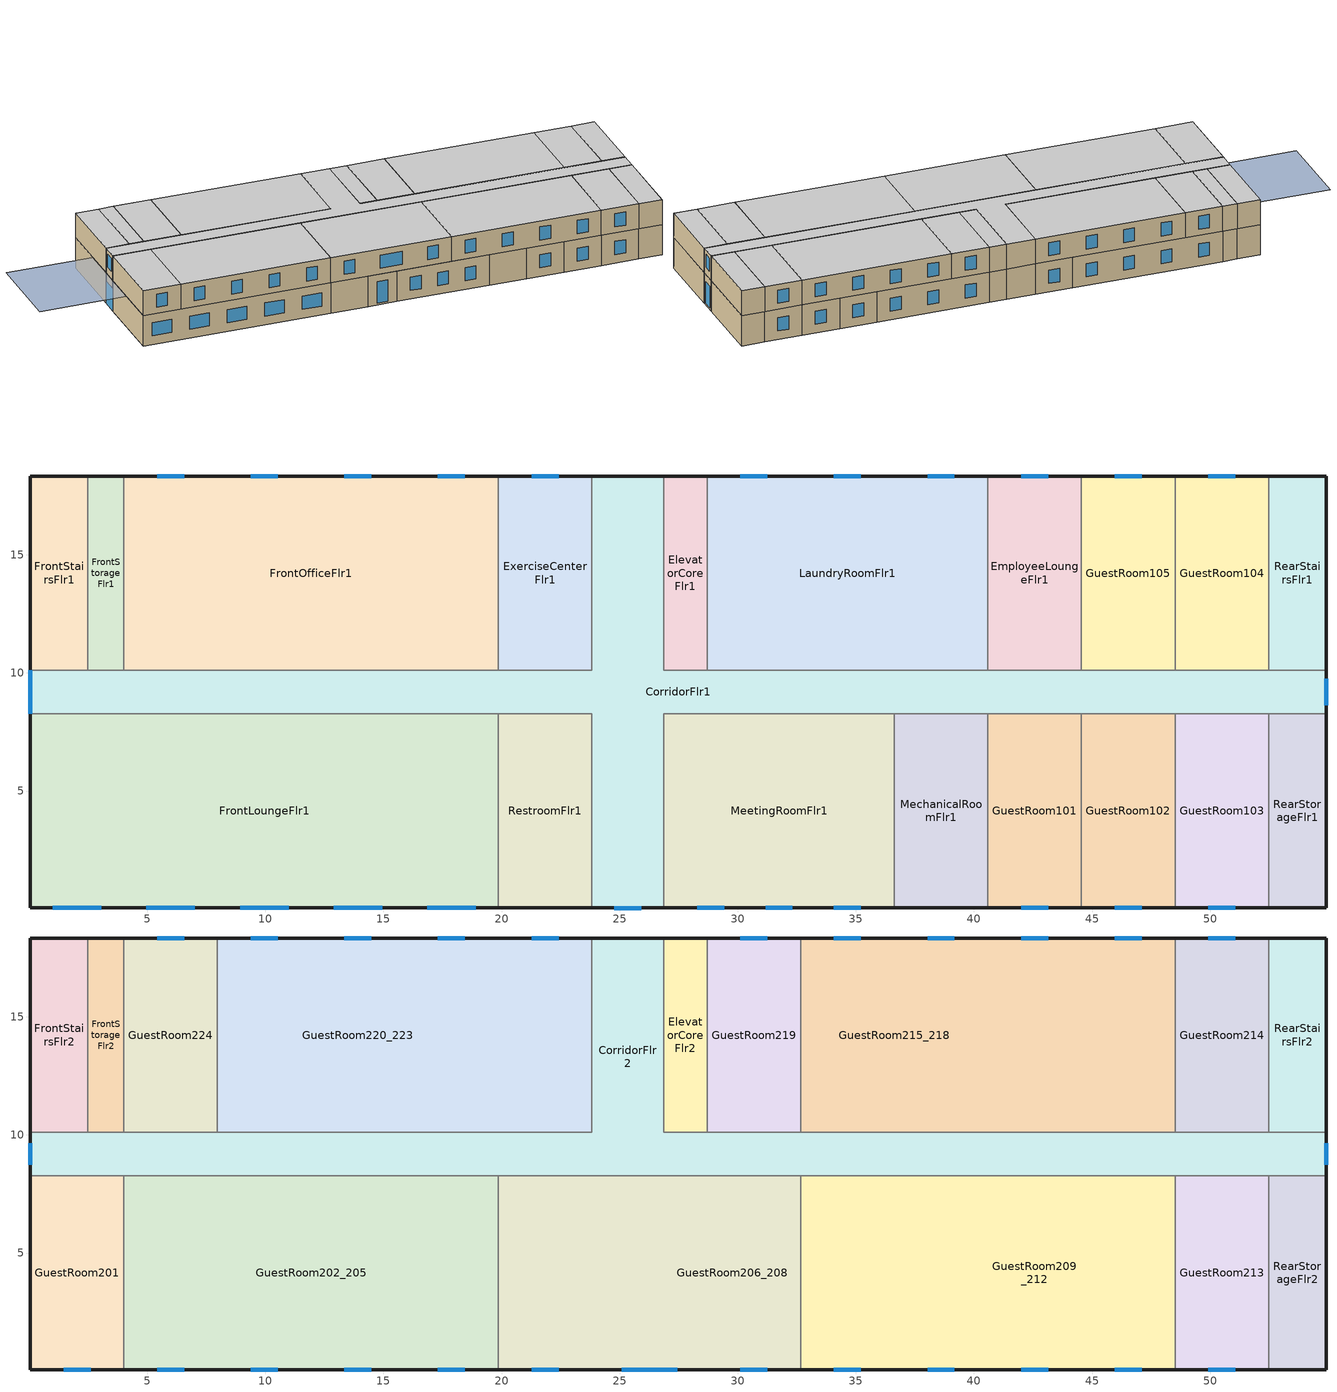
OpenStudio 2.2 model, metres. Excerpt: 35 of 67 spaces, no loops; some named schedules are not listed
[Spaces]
GuestRoom105
 floor ground: 48.51,18.34 48.51,10.11 44.55,10.11 44.55,18.34 z0
 wall outside: 48.51,18.34 44.55,18.34 z0:3.35
 wall to GuestRoom104: 48.51,10.11 48.51,18.34 z0:3.35
 wall to EmployeeLoungeFlr1: 44.55,18.34 44.55,10.11 z0:3.35
 wall to CorridorFlr1: 44.55,10.11 48.51,10.11 z0:3.35
 window: 47.1,18.34 45.96,18.34 z0.95:2.4
CorridorFlr1
 floor ground: 26.87,18.34 26.87,10.11 54.91,10.11 54.91,8.28 26.87,8.28 26.87,0.05 23.82,0.05 23.82,8.28 0.05,8.28 0.05,10.11 23.82,10.11 23.82,18.34 z0
 wall outside: 23.82,0.05 26.87,0.05 / 26.87,18.34 23.82,18.34 / 54.91,8.28 54.91,10.11 / 0.05,10.11 0.05,8.28 z0:3.35
 wall to RestroomFlr1: 19.86,8.28 23.82,8.28 23.82,0.05 z0:3.35
 wall to GuestRoom103: 48.51,8.28 52.47,8.28 z0:3.35
 wall to GuestRoom101: 40.59,8.28 44.55,8.28 z0:3.35
 wall to RearStorageFlr1: 52.47,8.28 54.91,8.28 z0:3.35
 wall to GuestRoom102: 44.55,8.28 48.51,8.28 z0:3.35
 wall to ExerciseCenterFlr1: 23.82,18.34 23.82,10.11 19.86,10.11 z0:3.35
 wall to EmployeeLoungeFlr1: 44.55,10.11 40.59,10.11 z0:3.35
 wall to FrontLoungeFlr1: 0.05,8.28 19.86,8.28 z0:3.35
 wall to ElevatorCoreFlr1: 28.7,10.11 26.87,10.11 26.87,18.34 z0:3.35
 wall to FrontStairsFlr1: 2.49,10.11 0.05,10.11 z0:3.35
 wall to LaundryRoomFlr1: 40.59,10.11 28.7,10.11 z0:3.35
 wall to FrontOfficeFlr1: 19.86,10.11 4.01,10.11 z0:3.35
 wall to MechanicalRoomFlr1: 36.62,8.28 40.59,8.28 z0:3.35
 wall to MeetingRoomFlr1: 26.87,0.05 26.87,8.28 36.62,8.28 z0:3.35
 wall to FrontStorageFlr1: 4.01,10.11 2.49,10.11 z0:3.35
 wall to RearStairsFlr1: 54.91,10.11 52.47,10.11 z0:3.35
 wall to GuestRoom104: 52.47,10.11 48.51,10.11 z0:3.35
 window: 54.91,8.62 54.91,9.76 / 24.78,0.05 25.92,0.05 z0.19:2.55; 0.05,10.11 0.05,8.28 z0:2.44
MeetingRoomFlr1
 floor ground: 36.62,8.28 36.62,0.05 26.87,0.05 26.87,8.28 z0
 wall outside: 26.87,0.05 36.62,0.05 z0:3.35
 wall to MechanicalRoomFlr1: 36.62,0.05 36.62,8.28 z0:3.35
 window: 34.07,0.05 35.21,0.05 / 28.28,0.05 29.42,0.05 / 31.18,0.05 32.32,0.05 z0.95:2.4
GuestRoom102
 floor ground: 48.51,8.28 48.51,0.05 44.55,0.05 44.55,8.28 z0
 wall outside: 44.55,0.05 48.51,0.05 z0:3.35
 wall to GuestRoom103: 48.51,0.05 48.51,8.28 z0:3.35
 wall to GuestRoom101: 44.55,8.28 44.55,0.05 z0:3.35
 window: 45.96,0.05 47.1,0.05 z0.95:2.4
RearStorageFlr1
 floor ground: 54.91,8.28 54.91,0.05 52.47,0.05 52.47,8.28 z0
 wall outside: 52.47,0.05 54.91,0.05 54.91,8.28 z0:3.35
 wall to GuestRoom103: 52.47,8.28 52.47,0.05 z0:3.35
FrontOfficeFlr1
 floor ground: 19.86,18.34 19.86,10.11 4.01,10.11 4.01,18.34 z0
 wall outside: 19.86,18.34 4.01,18.34 z0:3.35
 wall to ExerciseCenterFlr1: 19.86,10.11 19.86,18.34 z0:3.35
 wall to FrontStorageFlr1: 4.01,18.34 4.01,10.11 z0:3.35
 window: 6.56,18.34 5.42,18.34 / 10.52,18.34 9.39,18.34 / 14.49,18.34 13.35,18.34 / 18.45,18.34 17.31,18.34 z0.95:2.4
FrontLoungeFlr1
 floor ground: 19.86,8.28 19.86,0.05 0.05,0.05 0.05,8.28 z0
 wall outside: 0.05,8.28 0.05,0.05 19.86,0.05 z0:3.35
 wall to RestroomFlr1: 19.86,0.05 19.86,8.28 z0:3.35
 window: 8.93,0.05 10.98,0.05 / 1,0.05 3.06,0.05 / 16.85,0.05 18.91,0.05 / 4.97,0.05 7.02,0.05 / 12.89,0.05 14.94,0.05 z0.95:2.4
ExerciseCenterFlr1
 floor ground: 23.82,18.34 23.82,10.11 19.86,10.11 19.86,18.34 z0
 wall outside: 23.82,18.34 19.86,18.34 z0:3.35
 window: 22.41,18.34 21.27,18.34 z0.95:2.4
EmployeeLoungeFlr1
 floor ground: 44.55,18.34 44.55,10.11 40.59,10.11 40.59,18.34 z0
 wall outside: 44.55,18.34 40.59,18.34 z0:3.35
 wall to LaundryRoomFlr1: 40.59,18.34 40.59,10.11 z0:3.35
 window: 43.14,18.34 42,18.34 z0.95:2.4
GuestRoom103
 floor ground: 52.47,8.28 52.47,0.05 48.51,0.05 48.51,8.28 z0
 wall outside: 48.51,0.05 52.47,0.05 z0:3.35
 window: 49.92,0.05 51.06,0.05 z0.95:2.4
GuestRoom104
 floor ground: 52.47,18.34 52.47,10.11 48.51,10.11 48.51,18.34 z0
 wall outside: 52.47,18.34 48.51,18.34 z0:3.35
 wall to RearStairsFlr1: 52.47,10.11 52.47,18.34 z0:3.35
 window: 51.06,18.34 49.92,18.34 z0.95:2.4
RearStairsFlr1
 floor ground: 54.91,18.34 54.91,10.11 52.47,10.11 52.47,18.34 z0
 wall outside: 54.91,10.11 54.91,18.34 52.47,18.34 z0:3.35
RestroomFlr1
 floor ground: 23.82,8.28 23.82,0.05 19.86,0.05 19.86,8.28 z0
 wall outside: 19.86,0.05 23.82,0.05 z0:3.35
GuestRoom101
 floor ground: 44.55,8.28 44.55,0.05 40.59,0.05 40.59,8.28 z0
 wall outside: 40.59,0.05 44.55,0.05 z0:3.35
 wall to MechanicalRoomFlr1: 40.59,8.28 40.59,0.05 z0:3.35
 window: 42,0.05 43.14,0.05 z0.95:2.4
MechanicalRoomFlr1
 floor ground: 40.59,8.28 40.59,0.05 36.62,0.05 36.62,8.28 z0
 wall outside: 36.62,0.05 40.59,0.05 z0:3.35
FrontStairsFlr1
 floor ground: 2.49,18.34 2.49,10.11 0.05,10.11 0.05,18.34 z0
 wall outside: 2.49,18.34 0.05,18.34 0.05,10.11 z0:3.35
 wall to FrontStorageFlr1: 2.49,10.11 2.49,18.34 z0:3.35
FrontStorageFlr1
 floor ground: 4.01,18.34 4.01,10.11 2.49,10.11 2.49,18.34 z0
 wall outside: 4.01,18.34 2.49,18.34 z0:3.35
LaundryRoomFlr1
 floor ground: 40.59,18.34 40.59,10.11 28.7,10.11 28.7,18.34 z0
 wall outside: 40.59,18.34 28.7,18.34 z0:3.35
 wall to ElevatorCoreFlr1: 28.7,18.34 28.7,10.11 z0:3.35
 window: 31.25,18.34 30.11,18.34 / 35.21,18.34 34.07,18.34 / 39.18,18.34 38.04,18.34 z0.95:2.4
ElevatorCoreFlr1
 floor ground: 28.7,18.34 28.7,10.11 26.87,10.11 26.87,18.34 z0
 wall outside: 28.7,18.34 26.87,18.34 z0:3.35
GuestRoom213
 floor to GuestRoom103: 52.47,8.28 52.47,0.05 48.51,0.05 48.51,8.28 z3.35
 wall outside: 48.51,0.05 52.47,0.05 z3.35:6.1
 wall to CorridorFlr2: 52.47,8.28 48.51,8.28 z3.35:6.1
 wall to GuestRoom209_212: 48.51,8.28 48.51,0.05 z3.35:6.1
 wall to RearStorageFlr2: 52.47,0.05 52.47,8.28 z3.35:6.1
 window: 49.92,0.05 51.06,0.05 z4:5.45
 ceiling to GuestRoom313: 52.47,0.05 52.47,8.28 48.51,8.28 48.51,0.05 z6.1
GuestRoom209_212
 floor to GuestRoom101: 44.55,8.28 44.55,0.05 40.59,0.05 40.59,8.28 z3.35
 floor to MeetingRoomFlr1: 36.62,8.28 36.62,0.05 32.66,0.05 32.66,8.28 z3.35
 floor to GuestRoom102: 48.51,8.28 48.51,0.05 44.55,0.05 44.55,8.28 z3.35
 floor to MechanicalRoomFlr1: 40.59,8.28 40.59,0.05 36.62,0.05 36.62,8.28 z3.35
 wall outside: 32.66,0.05 48.51,0.05 z3.35:6.1
 wall to CorridorFlr2: 48.51,8.28 32.66,8.28 z3.35:6.1
 wall to GuestRoom206_208: 32.66,8.28 32.66,0.05 z3.35:6.1
 window: 38.04,0.05 39.18,0.05 / 42,0.05 43.14,0.05 / 34.07,0.05 35.21,0.05 / 45.96,0.05 47.1,0.05 z4:5.45
 ceiling to GuestRoom309_312: 48.51,0.05 48.51,8.28 32.66,8.28 32.66,0.05 z6.1
CorridorFlr2
 floor to CorridorFlr1: 26.87,18.34 26.87,10.11 54.91,10.11 54.91,8.28 0.05,8.28 0.05,10.11 23.82,10.11 23.82,18.34 z3.35
 wall outside: 54.91,8.28 54.91,10.11 / 0.05,10.11 0.05,8.28 / 26.87,18.34 23.82,18.34 z3.35:6.1
 wall to GuestRoom219: 32.66,10.11 28.7,10.11 z3.35:6.1
 wall to GuestRoom214: 52.47,10.11 48.51,10.11 z3.35:6.1
 wall to RearStairsFlr2: 54.91,10.11 52.47,10.11 z3.35:6.1
 wall to GuestRoom206_208: 19.86,8.28 32.66,8.28 z3.35:6.1
 wall to GuestRoom215_218: 48.51,10.11 32.66,10.11 z3.35:6.1
 wall to GuestRoom201: 0.05,8.28 4.01,8.28 z3.35:6.1
 wall to FrontStairsFlr2: 2.49,10.11 0.05,10.11 z3.35:6.1
 wall to RearStorageFlr2: 52.47,8.28 54.91,8.28 z3.35:6.1
 wall to GuestRoom202_205: 4.01,8.28 19.86,8.28 z3.35:6.1
 wall to ElevatorCoreFlr2: 28.7,10.11 26.87,10.11 26.87,18.34 z3.35:6.1
 wall to GuestRoom220_223: 23.82,18.34 23.82,10.11 7.97,10.11 z3.35:6.1
 wall to GuestRoom224: 7.97,10.11 4.01,10.11 z3.35:6.1
 wall to FrontStorageFlr2: 4.01,10.11 2.49,10.11 z3.35:6.1
 window: 0.05,9.66 0.05,8.73 / 54.91,8.73 54.91,9.66 z4.19:5.61
 ceiling to CorridorFlr3: 54.91,8.28 54.91,10.11 26.87,10.11 26.87,18.34 23.82,18.34 23.82,10.11 0.05,10.11 0.05,8.28 z6.1
GuestRoom206_208
 floor to MeetingRoomFlr1: 32.66,8.28 32.66,0.05 26.87,0.05 26.87,8.28 z3.35
 floor to CorridorFlr1: 26.87,8.28 26.87,0.05 23.82,0.05 23.82,8.28 z3.35
 floor to RestroomFlr1: 23.82,8.28 23.82,0.05 19.86,0.05 19.86,8.28 z3.35
 wall outside: 19.86,0.05 32.66,0.05 z3.35:6.1
 wall to GuestRoom202_205: 19.86,8.28 19.86,0.05 z3.35:6.1
 window: 25.08,0.05 27.44,0.05 / 30.11,0.05 31.25,0.05 / 21.27,0.05 22.41,0.05 z4:5.45
 ceiling to GuestRoom306_308: 32.66,0.05 32.66,8.28 19.86,8.28 19.86,0.05 z6.1
FrontStorageFlr2
 floor to FrontStorageFlr1: 4.01,18.34 4.01,10.11 2.49,10.11 2.49,18.34 z3.35
 wall outside: 4.01,18.34 2.49,18.34 z3.35:6.1
 wall to GuestRoom224: 4.01,10.11 4.01,18.34 z3.35:6.1
 wall to FrontStairsFlr2: 2.49,18.34 2.49,10.11 z3.35:6.1
 ceiling to FrontStorageFlr3: 4.01,10.11 4.01,18.34 2.49,18.34 2.49,10.11 z6.1
RearStorageFlr2
 floor to RearStorageFlr1: 54.91,8.28 54.91,0.05 52.47,0.05 52.47,8.28 z3.35
 wall outside: 52.47,0.05 54.91,0.05 54.91,8.28 z3.35:6.1
 ceiling to RearStorageFlr3: 54.91,0.05 54.91,8.28 52.47,8.28 52.47,0.05 z6.1
GuestRoom201
 floor to FrontLoungeFlr1: 4.01,8.28 4.01,0.05 0.05,0.05 0.05,8.28 z3.35
 wall outside: 0.05,8.28 0.05,0.05 4.01,0.05 z3.35:6.1
 wall to GuestRoom202_205: 4.01,0.05 4.01,8.28 z3.35:6.1
 window: 1.46,0.05 2.6,0.05 z4:5.45
 ceiling to GuestRoom301: 4.01,0.05 4.01,8.28 0.05,8.28 0.05,0.05 z6.1
GuestRoom202_205
 floor to FrontLoungeFlr1: 19.86,8.28 19.86,0.05 4.01,0.05 4.01,8.28 z3.35
 wall outside: 4.01,0.05 19.86,0.05 z3.35:6.1
 window: 17.31,0.05 18.45,0.05 / 9.39,0.05 10.52,0.05 / 5.42,0.05 6.56,0.05 / 13.35,0.05 14.49,0.05 z4:5.45
 ceiling to GuestRoom302_305: 19.86,0.05 19.86,8.28 4.01,8.28 4.01,0.05 z6.1
GuestRoom220_223
 floor to FrontOfficeFlr1: 19.86,18.34 19.86,10.11 7.97,10.11 7.97,18.34 z3.35
 floor to ExerciseCenterFlr1: 23.82,18.34 23.82,10.11 19.86,10.11 19.86,18.34 z3.35
 wall outside: 23.82,18.34 7.97,18.34 z3.35:6.1
 wall to GuestRoom224: 7.97,18.34 7.97,10.11 z3.35:6.1
 window: 14.49,18.34 13.35,18.34 / 10.52,18.34 9.39,18.34 / 18.45,18.34 17.31,18.34 / 22.41,18.34 21.27,18.34 z4:5.45
 ceiling to GuestRoom320_323: 23.82,10.11 23.82,18.34 7.97,18.34 7.97,10.11 z6.1
FrontStairsFlr2
 floor to FrontStairsFlr1: 2.49,18.34 2.49,10.11 0.05,10.11 0.05,18.34 z3.35
 wall outside: 2.49,18.34 0.05,18.34 0.05,10.11 z3.35:6.1
 ceiling to FrontStairsFlr3: 2.49,10.11 2.49,18.34 0.05,18.34 0.05,10.11 z6.1
GuestRoom219
 floor to LaundryRoomFlr1: 32.66,18.34 32.66,10.11 28.7,10.11 28.7,18.34 z3.35
 wall outside: 32.66,18.34 28.7,18.34 z3.35:6.1
 wall to GuestRoom215_218: 32.66,10.11 32.66,18.34 z3.35:6.1
 wall to ElevatorCoreFlr2: 28.7,18.34 28.7,10.11 z3.35:6.1
 window: 31.25,18.34 30.11,18.34 z4:5.45
 ceiling to GuestRoom319: 32.66,10.11 32.66,18.34 28.7,18.34 28.7,10.11 z6.1
ElevatorCoreFlr2
 floor to ElevatorCoreFlr1: 28.7,18.34 28.7,10.11 26.87,10.11 26.87,18.34 z3.35
 wall outside: 28.7,18.34 26.87,18.34 z3.35:6.1
 ceiling to ElevatorCoreFlr3: 28.7,10.11 28.7,18.34 26.87,18.34 26.87,10.11 z6.1
RearStairsFlr2
 floor to RearStairsFlr1: 54.91,18.34 54.91,10.11 52.47,10.11 52.47,18.34 z3.35
 wall outside: 54.91,10.11 54.91,18.34 52.47,18.34 z3.35:6.1
 wall to GuestRoom214: 52.47,18.34 52.47,10.11 z3.35:6.1
 ceiling to RearStairsFlr3: 54.91,10.11 54.91,18.34 52.47,18.34 52.47,10.11 z6.1
GuestRoom224
 floor to FrontOfficeFlr1: 7.97,18.34 7.97,10.11 4.01,10.11 4.01,18.34 z3.35
 wall outside: 7.97,18.34 4.01,18.34 z3.35:6.1
 window: 6.56,18.34 5.42,18.34 z4:5.45
 ceiling to GuestRoom324: 7.97,10.11 7.97,18.34 4.01,18.34 4.01,10.11 z6.1
GuestRoom215_218
 floor to EmployeeLoungeFlr1: 44.55,18.34 44.55,10.11 40.59,10.11 40.59,18.34 z3.35
 floor to GuestRoom105: 48.51,18.34 48.51,10.11 44.55,10.11 44.55,18.34 z3.35
 floor to LaundryRoomFlr1: 40.59,18.34 40.59,10.11 32.66,10.11 32.66,18.34 z3.35
 wall outside: 48.51,18.34 32.66,18.34 z3.35:6.1
 wall to GuestRoom214: 48.51,10.11 48.51,18.34 z3.35:6.1
 window: 47.1,18.34 45.96,18.34 / 35.21,18.34 34.07,18.34 / 43.14,18.34 42,18.34 / 39.18,18.34 38.04,18.34 z4:5.45
 ceiling to GuestRoom315_318: 48.51,10.11 48.51,18.34 32.66,18.34 32.66,10.11 z6.1
GuestRoom214
 floor to GuestRoom104: 52.47,18.34 52.47,10.11 48.51,10.11 48.51,18.34 z3.35
 wall outside: 52.47,18.34 48.51,18.34 z3.35:6.1
 window: 51.06,18.34 49.92,18.34 z4:5.45
 ceiling to GuestRoom314: 52.47,10.11 52.47,18.34 48.51,18.34 48.51,10.11 z6.1
shading: 0,4.57 0,13.72 -9.14,13.72 -9.14,4.57 z3.35
[Site]
Miami Intl Ap_FL_USA: Latitude {deg}=25.82; Longitude {deg}=-80.3; Time Zone {hr}=-5; Elevation {m}=11; Terrain=Suburbs
[Building]
-SmallHotel-ASHRAE 169-2006-1A created: 2017-11-09 21:53:31 +0000: North Axis {deg}=90; Default Construction Set=90.1-2007 - SmHotel - ASHRAE 169-2006-1A; Standards Number of Stories=4; Standards Number of Above Ground Stories=0; Standards Building Type=SmallHotel
[Site:WaterMainsTemperature]
Calculation Method=Correlation; Annual Average Outdoor Air Temperature {C}=24.4917; Maximum Difference In Monthly Average Outdoor Air Temperatures {deltaC}=8.7
[SizingPeriod:DesignDay] Barometric Pressure {Pa}=101193; Sky Clearness=0; Rain Indicator=0; Snow Indicator=0; Day of Month=21; Daylight Saving Time Indicator=0; Humidity Indicating Type=Wetbulb; Dry-Bulb Temperature Range Modifier Type=DefaultMultipliers
Name | Maximum Dry-Bulb Temperature {C} | Daily Dry-Bulb Temperature Range {deltaC} | Humidity Indicating Conditions at Maximum Dry-Bulb | Wind Speed {m/s} | Wind Direction {deg} | Month | Day Type | Solar Model Indicator | ASHRAE Taub | ASHRAE Taud
Miami Intl Ap Ann Clg .4% Condns DB=>MWB | 33.2 | 6.7 | 25.3 | 4.5 | 140 | 7 | SummerDesignDay | ASHRAETau | 0.528 | 1.905
Miami Intl Ap Ann Htg 99.6% Condns DB | 8.7 | 0 | 8.7 | 3.8 | 340 | 1 | WinterDesignDay | ASHRAEClearSky
[Site:GroundTemperature:BuildingSurface]
20.94, 20.95, 20.99, 21.07, 21.11, 21.16, 21.19, 21.21, 21.18, 21.14, 21.08, 20.99
[ClimateZones]
Climate Zone Value 1=1A
[Material:NoMass] Thermal Absorptance=0.9; Solar Absorptance=0.7
Name | Roughness | Thermal Resistance {m2-K/W} | Visible Absorptance
CP02 CARPET PAD | VeryRough | 0.21648 | 0.8
Typical Insulation R-0.54; Typical Insulation R-0.54 1 | Smooth | 0.0945033 | 0.7
Typical Carpet Pad | Smooth | 0.21648 | 0.8
Typical Insulation R-5.89; Typical Insulation R-5.89 1 | Smooth | 1.03652 | 0.7
Typical Insulation R-14.76 | Smooth | 2.59864 | 0.7
Typical Insulation R-0.58; Typical Insulation R-0.58 1 | Smooth | 0.101875 | 0.7
Typical Insulation R-19.72 | Smooth | 3.4722 | 0.7
[Material]
Name | Roughness | Thickness {m} | Conductivity {W/m-K} | Density {kg/m3} | Specific Heat {J/kg-K} | Thermal Absorptance | Solar Absorptance | Visible Absorptance
4 in. Normalweight Concrete Floor | MediumRough | 0.1016 | 2.31 | 2322 | 832 | 0.9 | 0.7 | 0.7
25mm Stucco | Smooth | 0.0254 | 0.72 | 1856 | 840 | 0.9 | 0.7 | 0.7
5/8 in. Gypsum Board | MediumSmooth | 0.0159 | 0.16 | 800 | 1090 | 0.9 | 0.7 | 0.7
Roof Membrane - Highly Reflective | VeryRough | 0.0095 | 0.16 | 1121.29 | 1460 | 0.75 | 0.45 | 0.7
Metal Roof Surface; F08 Metal surface | Smooth | 0.0008 | 45.28 | 7824 | 500 | 0.9 | 0.7 | 0.7
1/2 in. Gypsum Board | Smooth | 0.0127 | 0.16 | 800 | 1090 | 0.9 | 0.7 | 0.5
6 in. Normalweight Concrete Floor | MediumRough | 0.1524 | 2.31 | 2322 | 832 | 0.9 | 0.7 | 0.7
8 in. Concrete Block Basement Wall | MediumRough | 0.2032 | 1.326 | 1842 | 912 | 0.9 | 0.7 | 0.7
G05 25mm wood | MediumSmooth | 0.0254 | 0.15 | 608 | 1630 | 0.9 | 0.5 | 0.5
[Construction]
Typical Insulated Exterior Mass Floor R-3.11: Typical Insulation R-0.54, 4 in. Normalweight Concrete Floor, Typical Carpet Pad
Typical Insulated Steel Framed Exterior Wall R-8.06: 25mm Stucco, 5/8 in. Gypsum Board, Typical Insulation R-5.89, 5/8 in. Gypsum Board
Typical IEAD Roof - Highly Reflective R-15.87: Roof Membrane - Highly Reflective, Typical Insulation R-14.76, Metal Roof Surface
int_slab_floor_smallhotel: 4 in. Normalweight Concrete Floor, CP02 CARPET PAD
int_wall_smallhotel: 1/2 in. Gypsum Board, 1/2 in. Gypsum Board
int_slab_ceiling_smallhotel: CP02 CARPET PAD, 4 in. Normalweight Concrete Floor
Typical Insulated Carpeted 6in Slab Floor: 6 in. Normalweight Concrete Floor, Typical Carpet Pad
Typical Insulated Basement Mass Wall: 8 in. Concrete Block Basement Wall
U 1.22 SHGC 0.25 Sgl Elec Ref Colored 6mm: ECREF-1 COLORED 6MM
Typical Insulated Metal Door R-1.43: F08 Metal surface, Typical Insulation R-0.58
Typical Overhead Door: Typical Insulation R-0.54 1
U 1.98 SHGC 0.36 Sgl Ref-B-H Clr 6mm: REF B CLEAR HI 6MM
Typical Interior Window: Clear 3mm
Typical Interior Door; Typical Interior Partition: G05 25mm wood
Typical Insulated Exterior Mass Floor R-3.11 1: Typical Insulation R-0.54 1, 4 in. Normalweight Concrete Floor, Typical Carpet Pad
Typical Insulated Steel Framed Exterior Wall R-8.06 1: 25mm Stucco, 5/8 in. Gypsum Board, Typical Insulation R-5.89 1, 5/8 in. Gypsum Board
Typical IEAD Roof - Highly Reflective R-20.83: Roof Membrane - Highly Reflective, Typical Insulation R-19.72, Metal Roof Surface
U 0.88 SHGC 0.16 Sgl Ref-A-L Clr 6mm: REF A CLEAR LO 6MM
Typical Insulated Metal Door R-1.43 1: F08 Metal surface, Typical Insulation R-0.58 1
U 1.98 SHGC 0.19 Simple Glazing Skylight: U 1.98 SHGC 0.19 Simple Glazing
[DefaultConstructionSet] Interior Partition Construction=Typical Interior Partition
Name | Default Exterior Surface Constructions | Default Interior Surface Constructions | Default Ground Contact Surface Constructions | Default Exterior SubSurface Constructions | Default Interior SubSurface Constructions
90.1-2007 - SmHotel - ASHRAE 169-2006-1A | Default Surface Constructions 1 | Default Surface Constructions 2 | Default Surface Constructions 3 | Default Sub Surface Constructions 1 | Default Sub Surface Constructions 2
90.1-2007 - SmHotel - ASHRAE 169-2006-1A 1 | Default Surface Constructions 4 | Default Surface Constructions 5 | Default Surface Constructions 6 | Default Sub Surface Constructions 3 | Default Sub Surface Constructions 4
[DefaultSurfaceConstructions]
Name | Floor Construction | Wall Construction | Roof Ceiling Construction
Default Surface Constructions 1 | Typical Insulated Exterior Mass Floor R-3.11 | Typical Insulated Steel Framed Exterior Wall R-8.06 | Typical IEAD Roof - Highly Reflective R-15.87
Default Surface Constructions 2; Default Surface Constructions 5 | int_slab_floor_smallhotel | int_wall_smallhotel | int_slab_ceiling_smallhotel
Default Surface Constructions 3; Default Surface Constructions 6 | Typical Insulated Carpeted 6in Slab Floor | Typical Insulated Basement Mass Wall
Default Surface Constructions 4 | Typical Insulated Exterior Mass Floor R-3.11 1 | Typical Insulated Steel Framed Exterior Wall R-8.06 1 | Typical IEAD Roof - Highly Reflective R-20.83
[DefaultSubSurfaceConstructions]
Name | Fixed Window Construction | Operable Window Construction | Door Construction | Overhead Door Construction | Skylight Construction | Tubular Daylight Dome Construction | Tubular Daylight Diffuser Construction
Default Sub Surface Constructions 1 | U 1.22 SHGC 0.25 Sgl Elec Ref Colored 6mm | U 1.22 SHGC 0.25 Sgl Elec Ref Colored 6mm | Typical Insulated Metal Door R-1.43 | Typical Overhead Door | U 1.98 SHGC 0.36 Sgl Ref-B-H Clr 6mm | Typical Interior Window | Typical Interior Window
Default Sub Surface Constructions 2; Default Sub Surface Constructions 4 | Typical Interior Window | Typical Interior Window | Typical Interior Door
Default Sub Surface Constructions 3 | U 0.88 SHGC 0.16 Sgl Ref-A-L Clr 6mm | U 0.88 SHGC 0.16 Sgl Ref-A-L Clr 6mm | Typical Insulated Metal Door R-1.43 1 | Typical Overhead Door | U 1.98 SHGC 0.19 Simple Glazing Skylight | Typical Interior Window | Typical Interior Window
[WindowMaterial:Glazing] Optical Data Type=SpectralAverage; Infrared Transmittance at Normal Incidence=0; Front Side Infrared Hemispherical Emissivity=0.84; Conductivity {W/m-K}=0.9; Dirt Correction Factor for Solar and Visible Transmittance=1; Solar Diffusing=No
Name | Thickness {m} | Solar Transmittance at Normal Incidence | Front Side Solar Reflectance at Normal Incidence | Back Side Solar Reflectance at Normal Incidence | Visible Transmittance at Normal Incidence | Front Side Visible Reflectance at Normal Incidence | Back Side Visible Reflectance at Normal Incidence | Back Side Infrared Hemispherical Emissivity
ECREF-1 COLORED 6MM | 0.006 | 0.099 | 0.219 | 0.219 | 0.155 | 0.073 | 0.073 | 0.84
REF B CLEAR HI 6MM | 0.006 | 0.24 | 0.16 | 0.32 | 0.3 | 0.16 | 0.29 | 0.6
Clear 3mm | 0.003 | 0.837 | 0.075 | 0.075 | 0.898 | 0.081 | 0.081 | 0.84
REF A CLEAR LO 6MM | 0.006 | 0.066 | 0.341 | 0.493 | 0.08 | 0.41 | 0.37 | 0.4
[WindowMaterial:SimpleGlazingSystem]
U 1.98 SHGC 0.19 Simple Glazing: U-Factor {W/m2-K}=0.1; Solar Heat Gain Coefficient=0.19; Visible Transmittance=0.15
[Space]
Name | Space Type | Building Story | Thermal Zone | Default Construction Set
GuestRoom105 | SmallHotel GuestRoom123Occ | BuildingStory1 | GuestRoom105 ZN
CorridorFlr1 | SmallHotel Corridor | BuildingStory1 | CorridorFlr1 ZN
GuestRoom213 | SmallHotel GuestRoom123Occ | BuildingStory2 | GuestRoom213 ZN | 90.1-2007 - SmHotel - ASHRAE 169-2006-1A 1
FrontStorageFlr1 | SmallHotel Storage | BuildingStory1 | FrontStorageFlr1 ZN
GuestRoom209_212 | SmallHotel GuestRoom123Occ | BuildingStory2 | GuestRoom209_212 ZN | 90.1-2007 - SmHotel - ASHRAE 169-2006-1A 1
GuestRoom214 | SmallHotel GuestRoom123Occ | BuildingStory2 | GuestRoom214 ZN | 90.1-2007 - SmHotel - ASHRAE 169-2006-1A 1
ElevatorCoreFlr2 | SmallHotel ElevatorCore | BuildingStory2 | ElevatorCoreFlr2 ZN | 90.1-2007 - SmHotel - ASHRAE 169-2006-1A 1
CorridorFlr2 | SmallHotel Corridor | BuildingStory2 | CorridorFlr2 ZN | 90.1-2007 - SmHotel - ASHRAE 169-2006-1A 1
MeetingRoomFlr1 | SmallHotel Meeting | BuildingStory1 | MeetingRoomFlr1 ZN
GuestRoom206_208 | SmallHotel GuestRoom123Occ | BuildingStory2 | GuestRoom206_208 ZN | 90.1-2007 - SmHotel - ASHRAE 169-2006-1A 1
RearStairsFlr2 | SmallHotel Stair | BuildingStory2 | RearStairsFlr2 ZN | 90.1-2007 - SmHotel - ASHRAE 169-2006-1A 1
FrontStorageFlr2 | SmallHotel Storage | BuildingStory2 | FrontStorageFlr2 ZN | 90.1-2007 - SmHotel - ASHRAE 169-2006-1A 1
RestroomFlr1 | SmallHotel PublicRestroom | BuildingStory1 | RestroomFlr1 ZN
GuestRoom102 | SmallHotel GuestRoom123Vac | BuildingStory1 | GuestRoom102 ZN
GuestRoom219 | SmallHotel GuestRoom123Occ | BuildingStory2 | GuestRoom219 ZN | 90.1-2007 - SmHotel - ASHRAE 169-2006-1A 1
FrontStairsFlr1 | SmallHotel Stair | BuildingStory1 | FrontStairsFlr1 ZN
RearStorageFlr2 | SmallHotel Storage | BuildingStory2 | RearStorageFlr2 ZN | 90.1-2007 - SmHotel - ASHRAE 169-2006-1A 1
RearStorageFlr1 | SmallHotel Storage | BuildingStory1 | RearStorageFlr1 ZN
FrontOfficeFlr1 | SmallHotel Office | BuildingStory1 | FrontOfficeFlr1 ZN
FrontLoungeFlr1 | SmallHotel GuestLounge | BuildingStory1 | FrontLoungeFlr1 ZN
GuestRoom201 | SmallHotel GuestRoom123Vac | BuildingStory2 | GuestRoom201 ZN | 90.1-2007 - SmHotel - ASHRAE 169-2006-1A 1
GuestRoom202_205 | SmallHotel GuestRoom123Occ | BuildingStory2 | GuestRoom202_205 ZN | 90.1-2007 - SmHotel - ASHRAE 169-2006-1A 1
GuestRoom220_223 | SmallHotel GuestRoom123Occ | BuildingStory2 | GuestRoom220_223 ZN | 90.1-2007 - SmHotel - ASHRAE 169-2006-1A 1
ExerciseCenterFlr1 | SmallHotel Exercise | BuildingStory1 | ExerciseCenterFlr1 ZN
GuestRoom224 | SmallHotel GuestRoom123Occ | BuildingStory2 | GuestRoom224 ZN | 90.1-2007 - SmHotel - ASHRAE 169-2006-1A 1
FrontStairsFlr2 | SmallHotel Stair | BuildingStory2 | FrontStairsFlr2 ZN | 90.1-2007 - SmHotel - ASHRAE 169-2006-1A 1
EmployeeLoungeFlr1 | SmallHotel StaffLounge | BuildingStory1 | EmployeeLoungeFlr1 ZN
GuestRoom103 | SmallHotel GuestRoom123Occ | BuildingStory1 | GuestRoom103 ZN
LaundryRoomFlr1 | SmallHotel Laundry | BuildingStory1 | LaundryRoomFlr1 ZN
GuestRoom104 | SmallHotel GuestRoom123Occ | BuildingStory1 | GuestRoom104 ZN
GuestRoom215_218 | SmallHotel GuestRoom123Vac | BuildingStory2 | GuestRoom215_218 ZN | 90.1-2007 - SmHotel - ASHRAE 169-2006-1A 1
ElevatorCoreFlr1 | SmallHotel Elec/MechRoom | BuildingStory1 | ElevatorCoreFlr1 ZN
RearStairsFlr1 | SmallHotel Stair | BuildingStory1 | RearStairsFlr1 ZN
GuestRoom101 | SmallHotel GuestRoom123Vac | BuildingStory1 | GuestRoom101 ZN
MechanicalRoomFlr1 | SmallHotel Mechanical | BuildingStory1 | MechanicalRoomFlr1 ZN
[BuildingStory]
BuildingStory1; BuildingStory2
[SpaceType] Standards Building Type=SmallHotel
Name | Default Schedule Set | Design Specification Outdoor Air Object | Standards Space Type
SmallHotel Corridor | SmallHotel Corridor Schedule Set | SmallHotel Corridor Ventilation | Corridor
SmallHotel Elec/MechRoom | SmallHotel Elec/MechRoom Schedule Set | SmallHotel Elec/MechRoom Ventilation | Elec/MechRoom
SmallHotel ElevatorCore | SmallHotel ElevatorCore Schedule Set | SmallHotel ElevatorCore Ventilation | ElevatorCore
SmallHotel StaffLounge | SmallHotel StaffLounge Schedule Set | SmallHotel StaffLounge Ventilation | StaffLounge
SmallHotel Exercise | SmallHotel Exercise Schedule Set | SmallHotel Exercise Ventilation | Exercise
SmallHotel GuestLounge | SmallHotel GuestLounge Schedule Set | SmallHotel GuestLounge Ventilation | GuestLounge
SmallHotel Office | SmallHotel Office Schedule Set | SmallHotel Office Ventilation | Office
SmallHotel Stair | SmallHotel Stair Schedule Set | SmallHotel Stair Ventilation | Stair
SmallHotel Storage | SmallHotel Storage Schedule Set | SmallHotel Storage Ventilation | Storage
SmallHotel GuestRoom123Occ | SmallHotel GuestRoom123Occ Schedule Set | SmallHotel GuestRoom123Occ Ventilation | GuestRoom123Occ
SmallHotel GuestRoom123Vac | SmallHotel GuestRoom123Vac Schedule Set | SmallHotel GuestRoom123Vac Ventilation | GuestRoom123Vac
SmallHotel Laundry | SmallHotel Laundry Schedule Set | SmallHotel Laundry Ventilation | Laundry
SmallHotel Mechanical | SmallHotel Mechanical Schedule Set | SmallHotel Mechanical Ventilation | Mechanical
SmallHotel Meeting | SmallHotel Meeting Schedule Set | SmallHotel Meeting Ventilation | Meeting
SmallHotel PublicRestroom | SmallHotel PublicRestroom Schedule Set | SmallHotel PublicRestroom Ventilation | PublicRestroom
[Lights:Definition] Design Level Calculation Method=Watts/Area; Fraction Radiant=0.7; Fraction Visible=0.2
Name | Watts per Space Floor Area {W/m2}
SmallHotel Corridor Lights Definition | 5.38196
SmallHotel Exercise Lights Definition; SmallHotel PublicRestroom Lights Definition | 9.68752
SmallHotel GuestLounge Lights Definition; SmallHotel StaffLounge Lights Definition | 12.9167
SmallHotel GuestRoom123Occ Lights Definition; SmallHotel GuestRoom123Vac Lights Definition; SmallHotel Office Lights Definition | 11.8403
SmallHotel Laundry Lights Definition; SmallHotel Stair Lights Definition | 6.45835
SmallHotel Mechanical Lights Definition | 16.1459
SmallHotel Meeting Lights Definition | 13.9931
SmallHotel Storage Lights Definition | 8.61113
[Lights]
Name | Lights Definition | Space or SpaceType
SmallHotel Corridor Lights | SmallHotel Corridor Lights Definition | SmallHotel Corridor
SmallHotel Exercise Lights | SmallHotel Exercise Lights Definition | SmallHotel Exercise
SmallHotel GuestLounge Lights | SmallHotel GuestLounge Lights Definition | SmallHotel GuestLounge
SmallHotel GuestRoom123Occ Lights | SmallHotel GuestRoom123Occ Lights Definition | SmallHotel GuestRoom123Occ
SmallHotel GuestRoom123Vac Lights | SmallHotel GuestRoom123Vac Lights Definition | SmallHotel GuestRoom123Vac
SmallHotel Laundry Lights | SmallHotel Laundry Lights Definition | SmallHotel Laundry
SmallHotel Mechanical Lights | SmallHotel Mechanical Lights Definition | SmallHotel Mechanical
SmallHotel Meeting Lights | SmallHotel Meeting Lights Definition | SmallHotel Meeting
SmallHotel Office Lights | SmallHotel Office Lights Definition | SmallHotel Office
SmallHotel PublicRestroom Lights | SmallHotel PublicRestroom Lights Definition | SmallHotel PublicRestroom
SmallHotel StaffLounge Lights | SmallHotel StaffLounge Lights Definition | SmallHotel StaffLounge
SmallHotel Stair Lights | SmallHotel Stair Lights Definition | SmallHotel Stair
SmallHotel Storage Lights | SmallHotel Storage Lights Definition | SmallHotel Storage
[DesignSpecification:OutdoorAir] Outdoor Air Method=Sum
Name | Outdoor Air Flow per Floor Area {m3/s-m2} | Outdoor Air Flow per Person {m3/s-person} | Outdoor Air Flow Rate {m3/s} | Outdoor Air Flow Air Changes per Hour {1/hr}
SmallHotel Corridor Ventilation; SmallHotel Stair Ventilation | 0.0003048
SmallHotel Elec/MechRoom Ventilation; SmallHotel ElevatorCore Ventilation; SmallHotel Mechanical Ventilation; SmallHotel Storage Ventilation | 0.0006096
SmallHotel Exercise Ventilation | 0.0023307 | 0 | 0 | 0
SmallHotel GuestLounge Ventilation | 0.0014478 | 0 | 0 | 0
SmallHotel GuestRoom123Occ Ventilation; SmallHotel GuestRoom123Vac Ventilation | 0.0003048 | 0.00235974
SmallHotel Laundry Ventilation | 0.0003048 | 0.00353961
SmallHotel Meeting Ventilation | 0.0015748 | 0 | 0 | 0
SmallHotel Office Ventilation | 0.000486156 | 0 | 0 | 0
SmallHotel PublicRestroom Ventilation | 0.0003048 | 0 | 0 | 0
SmallHotel StaffLounge Ventilation | 0.00225857 | 0 | 0 | 0
[DefaultScheduleSet]
Name | Number of People Schedule | People Activity Level Schedule | Lighting Schedule | Electric Equipment Schedule | Infiltration Schedule | Gas Equipment Schedule
SmallHotel Corridor Schedule Set | HotelSmall AlwaysOff | HotelSmall Activity_Sch | HotelSmall BLDG_LIGHT_CORRIDOR_SCH | HotelSmall AlwaysOff | Always On
SmallHotel Elec/MechRoom Schedule Set; SmallHotel ElevatorCore Schedule Set |  |  | HotelSmall AlwaysOff | HotelSmall BLDG_ELEVATORS | Always On
SmallHotel Exercise Schedule Set | HotelSmall ExerciseCenter_Occ_Sch | HotelSmall Activity_Sch | HotelSmall BLDG_LIGHT_EXERCENTER_SCH | HotelSmall ExerciseCenter_Eqp_Sch | HotelSmall CommonArea_Infil_Sch
SmallHotel GuestLounge Schedule Set | HotelSmall Lobby_Occ_Sch | HotelSmall Activity_Sch | HotelSmall BLDG_LIGHT_FRONTLOUNGE_SCH | HotelSmall Lobby_Eqp_Sch | HotelSmall CommonArea_Infil_Sch
SmallHotel GuestRoom123Occ Schedule Set | HotelSmall GuestRoom_Occ_Sch | HotelSmall Activity_Sch | SmallHotel GuestRoom Light | HotelSmall GuestRoom_Eqp_Sch_Base | HotelSmall GuestRoom_Infil_Sch
SmallHotel GuestRoom123Vac Schedule Set | HotelSmall AlwaysOff | HotelSmall Activity_Sch | HotelSmall AlwaysOff | HotelSmall AlwaysOff | HotelSmall GuestRoom_Infil_Sch
SmallHotel Laundry Schedule Set | HotelSmall LaundryRoom_Occ_Sch | HotelSmall Activity_Sch | HotelSmall BLDG_LIGHT_LAUNDRY_SCH | HotelSmall LaundryRoom_Eqp_Elec_Sch | HotelSmall CommonArea_Infil_Sch | HotelSmall LaundryRoom_Eqp_Gas_Sch
SmallHotel Mechanical Schedule Set | HotelSmall AlwaysOff | HotelSmall Activity_Sch | HotelSmall BLDG_LIGHT_MECHROOM_SCH | HotelSmall AlwaysOff | HotelSmall CommonArea_Infil_Sch
SmallHotel Meeting Schedule Set | HotelSmall MeetingRoom_Occ_Sch | HotelSmall Activity_Sch | HotelSmall BLDG_LIGHT_MEETINGROOM_SCH | HotelSmall MeetingRoom_Eqp_Sch | HotelSmall CommonArea_Infil_Sch
SmallHotel Office Schedule Set | HotelSmall Office_Occ_Sch | HotelSmall Activity_Sch | SmallHotel Office Light | HotelSmall OFF_EQUIP_SCH | HotelSmall CommonArea_Infil_Sch
SmallHotel PublicRestroom Schedule Set | HotelSmall Lobby_Occ_Sch | HotelSmall Activity_Sch | Always On | HotelSmall Lobby_Eqp_Sch | HotelSmall CommonArea_Infil_Sch
SmallHotel StaffLounge Schedule Set | HotelSmall EmployeeLounge_Occ_Sch | HotelSmall Activity_Sch | HotelSmall BLDG_LIGHT_EMPLOYEELOUNGE_SCH | HotelSmall EmployeeLounge_Eqp_Sch | HotelSmall CommonArea_Infil_Sch
SmallHotel Stair Schedule Set | HotelSmall AlwaysOff | HotelSmall Activity_Sch | Always On | HotelSmall AlwaysOff | Always On
SmallHotel Storage Schedule Set | HotelSmall AlwaysOff | HotelSmall Activity_Sch | SmallHotel Storage Light | HotelSmall AlwaysOff | Always On
[ThermostatSetpoint:DualSetpoint]
Name | Heating Setpoint Temperature Schedule | Cooling Setpoint Temperature Schedule
SmallHotel Corridor Thermostat 1; SmallHotel Corridor Thermostat 2; SmallHotel StaffLounge Thermostat 1; SmallHotel Exercise Thermostat 1; SmallHotel GuestLounge Thermostat 1; SmallHotel Office Thermostat 1; SmallHotel Laundry Thermostat 1; SmallHotel Meeting Thermostat 1; SmallHotel PublicRestroom Thermostat 1 | HotelSmall CommonArea_HtgSP_Sch | HotelSmall CommonArea_ClgSP_Sch
SmallHotel Elec/MechRoom Thermostat 1; SmallHotel ElevatorCore Thermostat 1
SmallHotel Stair Thermostat 1; SmallHotel Stair Thermostat 2; SmallHotel Storage Thermostat 1; SmallHotel Storage Thermostat 2; SmallHotel Mechanical Thermostat 1; SmallHotel Stair Thermostat 4; SmallHotel Stair Thermostat 5; SmallHotel Storage Thermostat 4; SmallHotel Storage Thermostat 5 | HotelSmall SemiHeated_HtgSP_Sch | SmallHotel UnitHeater ClgSP Sch
SmallHotel GuestRoom123Vac Thermostat 1; SmallHotel GuestRoom123Vac Thermostat 2; SmallHotel GuestRoom123Vac Thermostat 3; SmallHotel GuestRoom123Vac Thermostat 4 | HotelSmall VacGuestRoom_HtgSP_Sch | HotelSmall VacGuestRoom_ClgSP_Sch
SmallHotel GuestRoom123Occ Thermostat 1; SmallHotel GuestRoom123Occ Thermostat 2; SmallHotel GuestRoom123Occ Thermostat 3; SmallHotel GuestRoom123Occ Thermostat 4; SmallHotel GuestRoom123Occ Thermostat 5; SmallHotel GuestRoom123Occ Thermostat 6; SmallHotel GuestRoom123Occ Thermostat 7; SmallHotel GuestRoom123Occ Thermostat 8; SmallHotel GuestRoom123Occ Thermostat 9; SmallHotel GuestRoom123Occ Thermostat 10; SmallHotel GuestRoom123Occ Thermostat 11 | HotelSmall Base_OccGuestRoom_HtgSP_Sch | HotelSmall Base_OccGuestRoom_ClgSP_Sch
[ElectricEquipment:Definition]
Name | Design Level Calculation Method | Watts per Space Floor Area {W/m2} | Fraction Radiant | Design Level {W} | Fraction Latent | Fraction Lost
SmallHotel Elec/MechRoom Elec Equip Definition | Watts/Area | 2133.41 | 0.5
SmallHotel Exercise Elec Equip Definition | Watts/Area | 18.6216 | 0.5
SmallHotel GuestLounge Elec Equip Definition | Watts/Area | 26.0487 | 0.5
SmallHotel GuestRoom123Occ Elec Equip Definition; SmallHotel GuestRoom123Vac Elec Equip Definition | Watts/Area | 11.8403 | 0.5
SmallHotel Laundry Elec Equip Definition | Watts/Area | 27.6632 | 0.2
SmallHotel Meeting Elec Equip Definition | Watts/Area | 6.17848 | 0.5
SmallHotel Office Elec Equip Definition | Watts/Area | 13.7778 | 0.5
SmallHotel StaffLounge Elec Equip Definition | Watts/Area | 21.5278 | 0.5
Elevator CoreFlr1 Electric Equipment Definition | EquipmentLevel |  | 0.5 | 125 | 0 | 0
[ElectricEquipment]
Name | Electric Equipment Definition | Space or SpaceType | Schedule
SmallHotel Elec/MechRoom Elec Equip | SmallHotel Elec/MechRoom Elec Equip Definition | SmallHotel Elec/MechRoom
SmallHotel Exercise Elec Equip | SmallHotel Exercise Elec Equip Definition | SmallHotel Exercise
SmallHotel GuestLounge Elec Equip | SmallHotel GuestLounge Elec Equip Definition | SmallHotel GuestLounge
SmallHotel GuestRoom123Occ Elec Equip | SmallHotel GuestRoom123Occ Elec Equip Definition | SmallHotel GuestRoom123Occ
SmallHotel GuestRoom123Vac Elec Equip | SmallHotel GuestRoom123Vac Elec Equip Definition | SmallHotel GuestRoom123Vac
SmallHotel Laundry Elec Equip | SmallHotel Laundry Elec Equip Definition | SmallHotel Laundry
SmallHotel Meeting Elec Equip | SmallHotel Meeting Elec Equip Definition | SmallHotel Meeting
SmallHotel Office Elec Equip | SmallHotel Office Elec Equip Definition | SmallHotel Office
SmallHotel StaffLounge Elec Equip | SmallHotel StaffLounge Elec Equip Definition | SmallHotel StaffLounge
Elevator Coreflr1 Elevator Lights/Fans Equipment | Elevator CoreFlr1 Electric Equipment Definition | ElevatorCoreFlr1 | HotelSmall ELEV_LIGHT_FAN_SCH_ADD_DF
[People:Definition] Number of People Calculation Method=People/Area; Fraction Radiant=0.3
Name | People per Space Floor Area {person/m2}
SmallHotel Exercise People Definition | 0.214632
SmallHotel GuestLounge People Definition | 0.322917
SmallHotel GuestRoom123Occ People Definition; SmallHotel GuestRoom123Vac People Definition | 0.0459619
SmallHotel Laundry People Definition | 0.107639
SmallHotel Meeting People Definition | 0.538196
SmallHotel Office People Definition | 0.0768543
SmallHotel PublicRestroom People Definition | 0.0306771
SmallHotel StaffLounge People Definition | 0.551973
[People] Work Efficiency Schedule=Work Efficiency Schedule; Clothing Insulation Schedule=Clothing Schedule; Air Velocity Schedule=Air Velocity Schedule
Name | People Definition | Space or SpaceType
SmallHotel Exercise People | SmallHotel Exercise People Definition | SmallHotel Exercise
SmallHotel GuestLounge People | SmallHotel GuestLounge People Definition | SmallHotel GuestLounge
SmallHotel GuestRoom123Occ People | SmallHotel GuestRoom123Occ People Definition | SmallHotel GuestRoom123Occ
SmallHotel GuestRoom123Vac People | SmallHotel GuestRoom123Vac People Definition | SmallHotel GuestRoom123Vac
SmallHotel Laundry People | SmallHotel Laundry People Definition | SmallHotel Laundry
SmallHotel Meeting People | SmallHotel Meeting People Definition | SmallHotel Meeting
SmallHotel Office People | SmallHotel Office People Definition | SmallHotel Office
SmallHotel PublicRestroom People | SmallHotel PublicRestroom People Definition | SmallHotel PublicRestroom
SmallHotel StaffLounge People | SmallHotel StaffLounge People Definition | SmallHotel StaffLounge
[GasEquipment:Definition]
SmallHotel Laundry Gas Equip Definition: Design Level Calculation Method=Watts/Area; Watts per Space Floor Area {W/m2}=409.781; Fraction Radiant=0.2
[GasEquipment]
SmallHotel Laundry Gas Equip: Gas Equipment Definition=SmallHotel Laundry Gas Equip Definition; Space or SpaceType=SmallHotel Laundry
[SpaceInfiltration:DesignFlowRate]
Name | Space or SpaceType | Schedule | Design Flow Rate Calculation Method | Flow per Exterior Surface Area {m3/s-m2} | Constant Term Coefficient | Temperature Term Coefficient | Velocity Term Coefficient | Velocity Squared Term Coefficient | Design Flow Rate {m3/s}
CorridorFlr1 Infiltration | CorridorFlr1 | Always On | Flow/ExteriorArea | 0.00102523 | 0 | 0 | 0.224 | 0
CorridorFlr2 Infiltration | CorridorFlr2 | Always On | Flow/ExteriorArea | 0.00102523 | 0 | 0 | 0.224 | 0
ElevatorCoreFlr1 Infiltration | ElevatorCoreFlr1 | Always On | Flow/ExteriorArea | 0.00102523 | 0 | 0 | 0.224 | 0
ElevatorCoreFlr2 Infiltration | ElevatorCoreFlr2 | Always On | Flow/ExteriorArea | 0.00102523 | 0 | 0 | 0.224 | 0
EmployeeLoungeFlr1 Infiltration | EmployeeLoungeFlr1 | HotelSmall CommonArea_Infil_Sch | Flow/ExteriorArea | 0.00102523 | 0 | 0 | 0.224 | 0
ExerciseCenterFlr1 Infiltration | ExerciseCenterFlr1 | HotelSmall CommonArea_Infil_Sch | Flow/ExteriorArea | 0.00102523 | 0 | 0 | 0.224 | 0
FrontLoungeFlr1 Infiltration | FrontLoungeFlr1 | HotelSmall CommonArea_Infil_Sch | Flow/ExteriorArea | 0.00102523 | 0 | 0 | 0.224 | 0
FrontOfficeFlr1 Infiltration | FrontOfficeFlr1 | HotelSmall CommonArea_Infil_Sch | Flow/ExteriorArea | 0.00102523 | 0 | 0 | 0.224 | 0
FrontStairsFlr1 Infiltration | FrontStairsFlr1 | Always On | Flow/ExteriorArea | 0.00102523 | 0 | 0 | 0.224 | 0
FrontStairsFlr2 Infiltration | FrontStairsFlr2 | Always On | Flow/ExteriorArea | 0.00102523 | 0 | 0 | 0.224 | 0
FrontStorageFlr1 Infiltration | FrontStorageFlr1 | Always On | Flow/ExteriorArea | 0.00102523 | 0 | 0 | 0.224 | 0
FrontStorageFlr2 Infiltration | FrontStorageFlr2 | Always On | Flow/ExteriorArea | 0.00102523 | 0 | 0 | 0.224 | 0
GuestRoom101 Infiltration | GuestRoom101 | HotelSmall GuestRoom_Infil_Sch | Flow/ExteriorArea | 0.00102523 | 0 | 0 | 0.224 | 0
GuestRoom102 Infiltration | GuestRoom102 | HotelSmall GuestRoom_Infil_Sch | Flow/ExteriorArea | 0.00102523 | 0 | 0 | 0.224 | 0
GuestRoom103 Infiltration | GuestRoom103 | HotelSmall GuestRoom_Infil_Sch | Flow/ExteriorArea | 0.00102523 | 0 | 0 | 0.224 | 0
GuestRoom104 Infiltration | GuestRoom104 | HotelSmall GuestRoom_Infil_Sch | Flow/ExteriorArea | 0.00102523 | 0 | 0 | 0.224 | 0
GuestRoom105 Infiltration | GuestRoom105 | HotelSmall GuestRoom_Infil_Sch | Flow/ExteriorArea | 0.00102523 | 0 | 0 | 0.224 | 0
GuestRoom201 Infiltration | GuestRoom201 | HotelSmall GuestRoom_Infil_Sch | Flow/ExteriorArea | 0.00102523 | 0 | 0 | 0.224 | 0
GuestRoom202_205 Infiltration | GuestRoom202_205 | HotelSmall GuestRoom_Infil_Sch | Flow/ExteriorArea | 0.00102523 | 0 | 0 | 0.224 | 0
GuestRoom206_208 Infiltration | GuestRoom206_208 | HotelSmall GuestRoom_Infil_Sch | Flow/ExteriorArea | 0.00102523 | 0 | 0 | 0.224 | 0
GuestRoom209_212 Infiltration | GuestRoom209_212 | HotelSmall GuestRoom_Infil_Sch | Flow/ExteriorArea | 0.00102523 | 0 | 0 | 0.224 | 0
GuestRoom213 Infiltration | GuestRoom213 | HotelSmall GuestRoom_Infil_Sch | Flow/ExteriorArea | 0.00102523 | 0 | 0 | 0.224 | 0
GuestRoom214 Infiltration | GuestRoom214 | HotelSmall GuestRoom_Infil_Sch | Flow/ExteriorArea | 0.00102523 | 0 | 0 | 0.224 | 0
GuestRoom215_218 Infiltration | GuestRoom215_218 | HotelSmall GuestRoom_Infil_Sch | Flow/ExteriorArea | 0.00102523 | 0 | 0 | 0.224 | 0
GuestRoom219 Infiltration | GuestRoom219 | HotelSmall GuestRoom_Infil_Sch | Flow/ExteriorArea | 0.00102523 | 0 | 0 | 0.224 | 0
GuestRoom220_223 Infiltration | GuestRoom220_223 | HotelSmall GuestRoom_Infil_Sch | Flow/ExteriorArea | 0.00102523 | 0 | 0 | 0.224 | 0
GuestRoom224 Infiltration | GuestRoom224 | HotelSmall GuestRoom_Infil_Sch | Flow/ExteriorArea | 0.00102523 | 0 | 0 | 0.224 | 0
LaundryRoomFlr1 Infiltration | LaundryRoomFlr1 | HotelSmall CommonArea_Infil_Sch | Flow/ExteriorArea | 0.00102523 | 0 | 0 | 0.224 | 0
MechanicalRoomFlr1 Infiltration | MechanicalRoomFlr1 | HotelSmall CommonArea_Infil_Sch | Flow/ExteriorArea | 0.00102523 | 0 | 0 | 0.224 | 0
MeetingRoomFlr1 Infiltration | MeetingRoomFlr1 | HotelSmall CommonArea_Infil_Sch | Flow/ExteriorArea | 0.00102523 | 0 | 0 | 0.224 | 0
RearStairsFlr1 Infiltration | RearStairsFlr1 | Always On | Flow/ExteriorArea | 0.00102523 | 0 | 0 | 0.224 | 0
RearStairsFlr2 Infiltration | RearStairsFlr2 | Always On | Flow/ExteriorArea | 0.00102523 | 0 | 0 | 0.224 | 0
RearStorageFlr1 Infiltration | RearStorageFlr1 | Always On | Flow/ExteriorArea | 0.00102523 | 0 | 0 | 0.224 | 0
RearStorageFlr2 Infiltration | RearStorageFlr2 | Always On | Flow/ExteriorArea | 0.00102523 | 0 | 0 | 0.224 | 0
RestroomFlr1 Infiltration | RestroomFlr1 | HotelSmall CommonArea_Infil_Sch | Flow/ExteriorArea | 0.00102523 | 0 | 0 | 0.224 | 0
Corridor1 door Infiltration | CorridorFlr1 | HotelSmall INFIL_Door_Opening_SCH | Flow/Space |  |  |  |  |  | 0.591822
[ThermalZone] Use Ideal Air Loads=No
Name | Thermostat
CorridorFlr1 ZN | SmallHotel Corridor Thermostat 1
CorridorFlr2 ZN | SmallHotel Corridor Thermostat 2
ElevatorCoreFlr1 ZN | SmallHotel Elec/MechRoom Thermostat 1
ElevatorCoreFlr2 ZN | SmallHotel ElevatorCore Thermostat 1
EmployeeLoungeFlr1 ZN | SmallHotel StaffLounge Thermostat 1
ExerciseCenterFlr1 ZN | SmallHotel Exercise Thermostat 1
FrontLoungeFlr1 ZN | SmallHotel GuestLounge Thermostat 1
FrontOfficeFlr1 ZN | SmallHotel Office Thermostat 1
FrontStairsFlr1 ZN | SmallHotel Stair Thermostat 1
FrontStairsFlr2 ZN | SmallHotel Stair Thermostat 2
FrontStorageFlr1 ZN | SmallHotel Storage Thermostat 1
FrontStorageFlr2 ZN | SmallHotel Storage Thermostat 2
GuestRoom101 ZN | SmallHotel GuestRoom123Vac Thermostat 1
GuestRoom102 ZN | SmallHotel GuestRoom123Vac Thermostat 2
GuestRoom103 ZN | SmallHotel GuestRoom123Occ Thermostat 1
GuestRoom104 ZN | SmallHotel GuestRoom123Occ Thermostat 2
GuestRoom105 ZN | SmallHotel GuestRoom123Occ Thermostat 3
GuestRoom201 ZN | SmallHotel GuestRoom123Vac Thermostat 3
GuestRoom202_205 ZN | SmallHotel GuestRoom123Occ Thermostat 4
GuestRoom206_208 ZN | SmallHotel GuestRoom123Occ Thermostat 5
GuestRoom209_212 ZN | SmallHotel GuestRoom123Occ Thermostat 6
GuestRoom213 ZN | SmallHotel GuestRoom123Occ Thermostat 7
GuestRoom214 ZN | SmallHotel GuestRoom123Occ Thermostat 8
GuestRoom215_218 ZN | SmallHotel GuestRoom123Vac Thermostat 4
GuestRoom219 ZN | SmallHotel GuestRoom123Occ Thermostat 9
GuestRoom220_223 ZN | SmallHotel GuestRoom123Occ Thermostat 10
GuestRoom224 ZN | SmallHotel GuestRoom123Occ Thermostat 11
LaundryRoomFlr1 ZN | SmallHotel Laundry Thermostat 1
MechanicalRoomFlr1 ZN | SmallHotel Mechanical Thermostat 1
MeetingRoomFlr1 ZN | SmallHotel Meeting Thermostat 1
RearStairsFlr1 ZN | SmallHotel Stair Thermostat 4
RearStairsFlr2 ZN | SmallHotel Stair Thermostat 5
RearStorageFlr1 ZN | SmallHotel Storage Thermostat 4
RearStorageFlr2 ZN | SmallHotel Storage Thermostat 5
RestroomFlr1 ZN | SmallHotel PublicRestroom Thermostat 1
[Exterior:Lights:Definition]
NonDimming Exterior Lights Def: Design Level {W}=6063
[Exterior:Lights]
NonDimming Exterior Lights Def: Exterior Lights Definition=NonDimming Exterior Lights Def; Schedule=HotelSmall Exterior_Lgt_ALWAYS_ON; Control Option=AstronomicalClock
[Schedule:Ruleset]
Name | Default Day Schedule | Summer Design Day Schedule | Winter Design Day Schedule
HotelSmall AlwaysOff | HotelSmall AlwaysOff Default | HotelSmall AlwaysOff Summer Design Day | HotelSmall AlwaysOff Winter Design Day
HotelSmall Activity_Sch | HotelSmall Activity_Sch Default | HotelSmall Activity_Sch Summer Design Day | HotelSmall Activity_Sch Winter Design Day
HotelSmall BLDG_LIGHT_CORRIDOR_SCH | HotelSmall BLDG_LIGHT_CORRIDOR_SCH Default | HotelSmall BLDG_LIGHT_CORRIDOR_SCH Summer Design Day | HotelSmall BLDG_LIGHT_CORRIDOR_SCH Winter Design Day
Always On | Always On Default
HotelSmall CommonArea_HtgSP_Sch | HotelSmall CommonArea_HtgSP_Sch Default | HotelSmall CommonArea_HtgSP_Sch Summer Design Day | HotelSmall CommonArea_HtgSP_Sch Winter Design Day
HotelSmall CommonArea_ClgSP_Sch | HotelSmall CommonArea_ClgSP_Sch Default | HotelSmall CommonArea_ClgSP_Sch Summer Design Day | HotelSmall CommonArea_ClgSP_Sch Winter Design Day
HotelSmall BLDG_ELEVATORS | HotelSmall BLDG_ELEVATORS Default | HotelSmall BLDG_ELEVATORS Summer Design Day | HotelSmall BLDG_ELEVATORS Winter Design Day
Clothing Schedule | Clothing Schedule Default Winter Clothes
Air Velocity Schedule | Air Velocity Schedule Default
Work Efficiency Schedule | Work Efficiency Schedule Default
HotelSmall CommonArea_Infil_Sch | HotelSmall CommonArea_Infil_Sch Default | HotelSmall CommonArea_Infil_Sch Summer Design Day | HotelSmall CommonArea_Infil_Sch Winter Design Day
HotelSmall GuestRoom_Occ_Sch | HotelSmall GuestRoom_Occ_Sch Default | HotelSmall GuestRoom_Occ_Sch Summer Design Day | HotelSmall GuestRoom_Occ_Sch Winter Design Day
SmallHotel GuestRoom Light | SmallHotel GuestRoom Light Default | SmallHotel GuestRoom Light Summer Design Day | SmallHotel GuestRoom Light Winter Design Day
HotelSmall GuestRoom_Eqp_Sch_Base | HotelSmall GuestRoom_Eqp_Sch_Base Default | HotelSmall GuestRoom_Eqp_Sch_Base Summer Design Day | HotelSmall GuestRoom_Eqp_Sch_Base Winter Design Day
HotelSmall GuestRoom_Infil_Sch | HotelSmall GuestRoom_Infil_Sch Default | HotelSmall GuestRoom_Infil_Sch Summer Design Day | HotelSmall GuestRoom_Infil_Sch Winter Design Day
HotelSmall Base_OccGuestRoom_HtgSP_Sch | HotelSmall Base_OccGuestRoom_HtgSP_Sch Default | HotelSmall Base_OccGuestRoom_HtgSP_Sch Summer Design Day | HotelSmall Base_OccGuestRoom_HtgSP_Sch Winter Design Day
HotelSmall Base_OccGuestRoom_ClgSP_Sch | HotelSmall Base_OccGuestRoom_ClgSP_Sch Default | HotelSmall Base_OccGuestRoom_ClgSP_Sch Summer Design Day | HotelSmall Base_OccGuestRoom_ClgSP_Sch Winter Design Day
HotelSmall VacGuestRoom_HtgSP_Sch | HotelSmall VacGuestRoom_HtgSP_Sch Default | HotelSmall VacGuestRoom_HtgSP_Sch Summer Design Day | HotelSmall VacGuestRoom_HtgSP_Sch Winter Design Day
HotelSmall VacGuestRoom_ClgSP_Sch | HotelSmall VacGuestRoom_ClgSP_Sch Default | HotelSmall VacGuestRoom_ClgSP_Sch Summer Design Day | HotelSmall VacGuestRoom_ClgSP_Sch Winter Design Day
HotelSmall SemiHeated_HtgSP_Sch | HotelSmall SemiHeated_HtgSP_Sch Default | HotelSmall SemiHeated_HtgSP_Sch Summer Design Day | HotelSmall SemiHeated_HtgSP_Sch Winter Design Day
SmallHotel UnitHeater ClgSP Sch | SmallHotel UnitHeater ClgSP Sch Default | SmallHotel UnitHeater ClgSP Sch Summer Design Day | SmallHotel UnitHeater ClgSP Sch Winter Design Day
SmallHotel Storage Light | SmallHotel Storage Light Default | SmallHotel Storage Light Summer Design Day | SmallHotel Storage Light Winter Design Day
HotelSmall ELEV_LIGHT_FAN_SCH_ADD_DF | HotelSmall ELEV_LIGHT_FAN_SCH_ADD_DF Default | HotelSmall ELEV_LIGHT_FAN_SCH_ADD_DF Summer Design Day | HotelSmall ELEV_LIGHT_FAN_SCH_ADD_DF Winter Design Day
HotelSmall INFIL_Door_Opening_SCH | HotelSmall INFIL_Door_Opening_SCH Default | HotelSmall INFIL_Door_Opening_SCH Summer Design Day | HotelSmall INFIL_Door_Opening_SCH Winter Design Day
HotelSmall Exterior_Lgt_ALWAYS_ON | HotelSmall Exterior_Lgt_ALWAYS_ON Default | HotelSmall Exterior_Lgt_ALWAYS_ON Summer Design Day | HotelSmall Exterior_Lgt_ALWAYS_ON Winter Design Day
